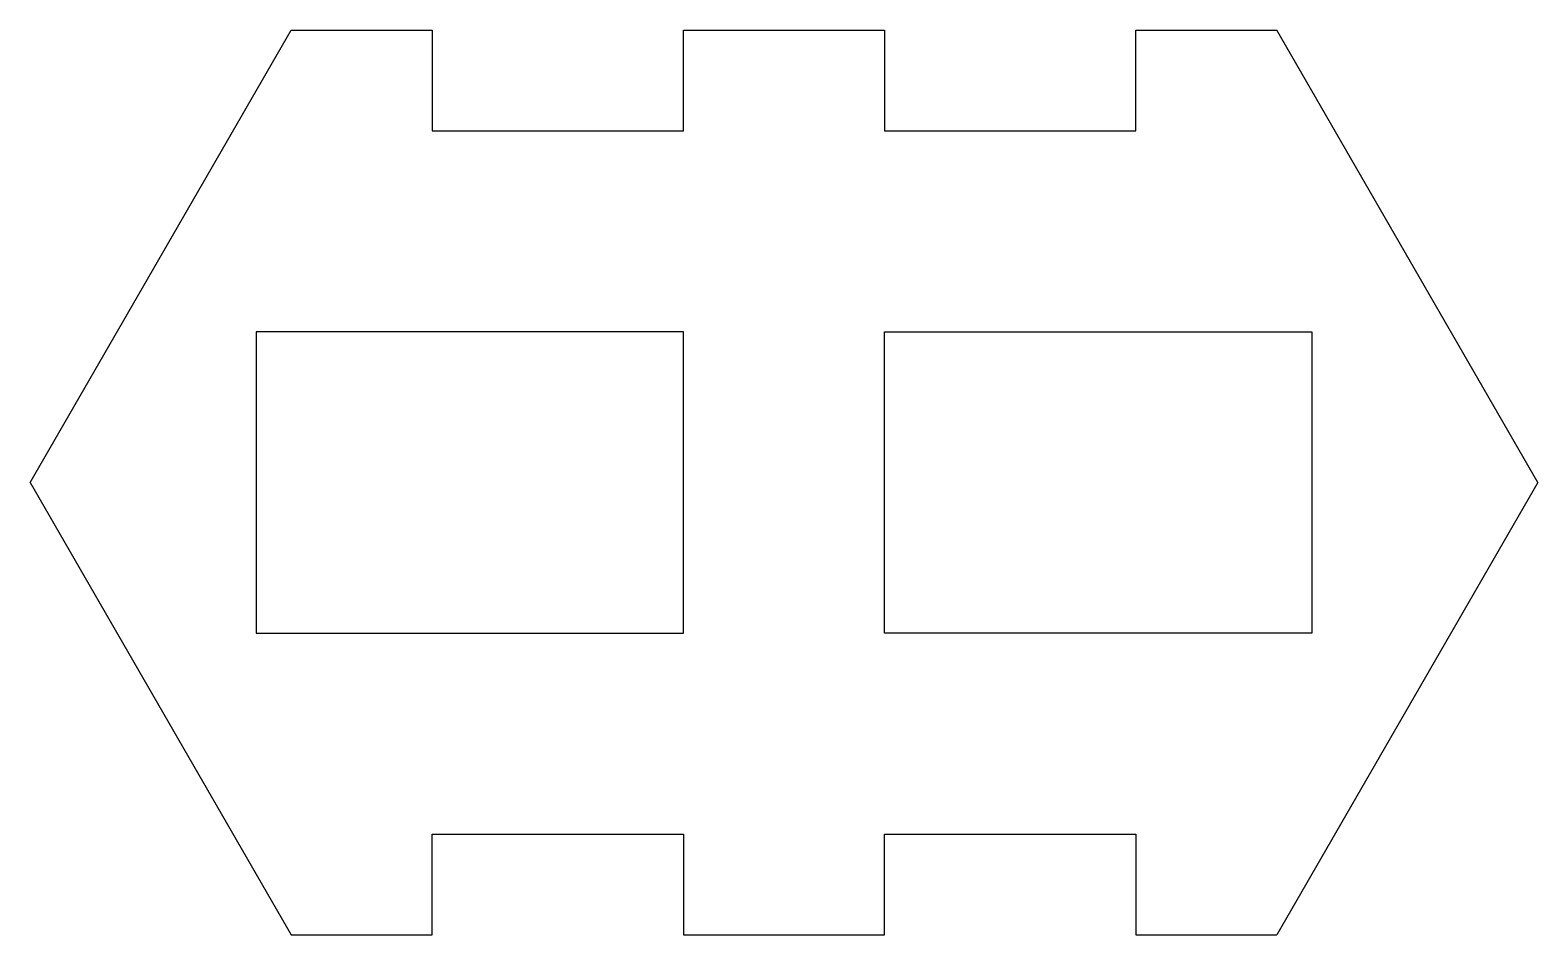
# Model space of a CAD drawing. Header units: inches. Extents: x 0 to 7.5, y 0 to 4.5.
import ezdxf

# ---------------------------------------------------------------- set-up
doc = ezdxf.new("R2010")
doc.units = ezdxf.units.IN
doc.header["$MEASUREMENT"] = 0

msp = doc.modelspace()

# ---------------------------------------------------------------- linework, layer by layer
for p, q in [((0, 2.25), (1.299, 4.5)), ((1.299, 4.5), (2, 4.5)), ((2, 4.5), (2, 4)), ((3.25, 4), (3.25, 4.5)), ((3.25, 4.5), (4.25, 4.5)), ((4.25, 4.5), (4.25, 4)), ((5.5, 4), (5.5, 4.5)), ((5.5, 4.5), (6.201, 4.5)), ((7.5, 2.25), (6.201, 4.5)), ((2, 4), (3.25, 4)), ((4.25, 4), (5.5, 4)), ((3.25, 3), (1.125, 3)), ((1.125, 3), (1.125, 1.5)), ((3.25, 1.5), (3.25, 3)), ((4.25, 1.5), (4.25, 3)), ((4.25, 3), (6.375, 3)), ((6.375, 3), (6.375, 1.5)), ((0, 2.25), (1.299, 0)), ((7.5, 2.25), (6.201, 0)), ((1.125, 1.5), (3.25, 1.5)), ((6.375, 1.5), (4.25, 1.5)), ((2, 0), (2, 0.5)), ((2, 0.5), (3.25, 0.5)), ((3.25, 0.5), (3.25, 0)), ((4.25, 0), (4.25, 0.5)), ((4.25, 0.5), (5.5, 0.5)), ((5.5, 0.5), (5.5, 0)), ((1.299, 0), (2, 0)), ((3.25, 0), (4.25, 0)), ((5.5, 0), (6.201, 0))]:
    msp.add_line(p, q)

doc.saveas('drawing.dxf')
